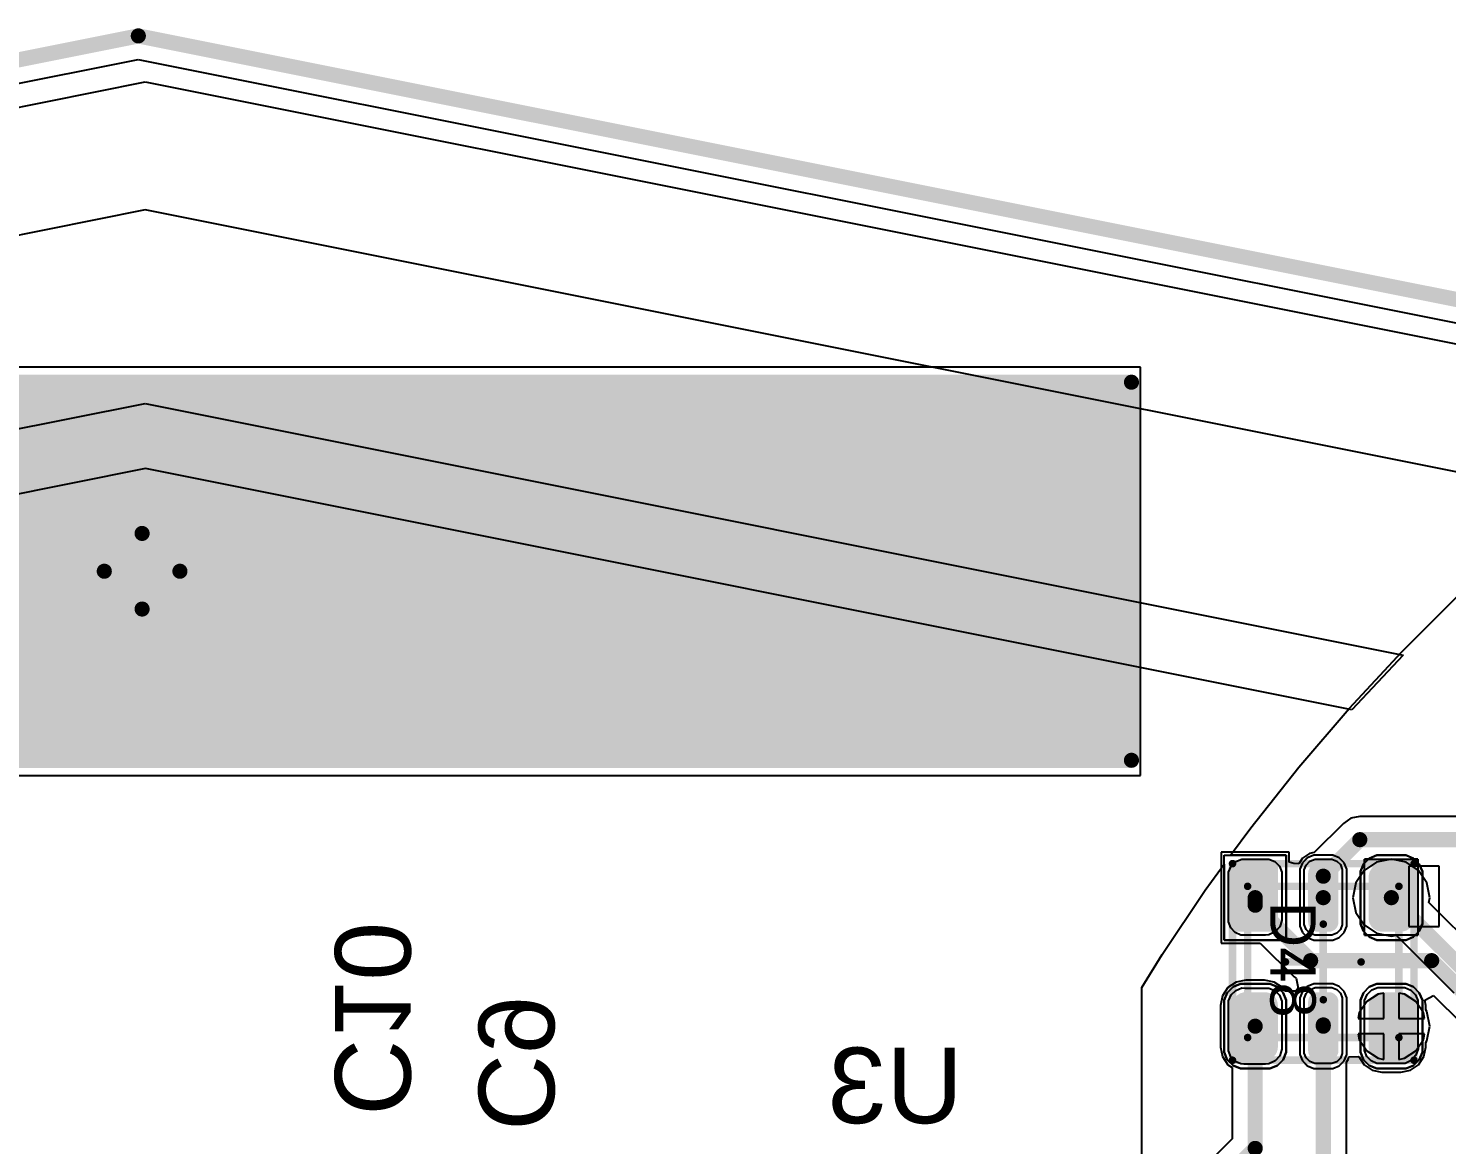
# Model space of a CAD drawing. Header units: inches. Extents: x -27 to 142, y -1 to 42.
# Drawn here: x 56.35 to 75.1, y 27.42 to 42.18 of the extents above; entities that cross this region are included whole.
import ezdxf

# ---------------------------------------------------------------- set-up
doc = ezdxf.new("R2010")
doc.units = ezdxf.units.IN
for name, color, linetype in [('Bottom Layer', 5, 'Continuous'), ('Bottom Overlay', 54, 'Continuous'), ('Bottom Solder', 6, 'Continuous'), ('Keep-Out Layer', 6, 'Continuous'), ('Mechanical 1', 6, 'Continuous'), ('Mechanical 13', 56, 'Continuous'), ('Mechanical 15', 56, 'Continuous'), ('Top Layer', 1, 'Continuous'), ('Top Overlay', 2, 'Continuous'), ('Top Paste', 8, 'Continuous'), ('Top Solder', 216, 'Continuous'), ('Via Holes', 16, 'Continuous')]:
    doc.layers.add(name, color=color, linetype=linetype)
doc.styles.add('Arial', font='', dxfattribs={"height": 0.2})
doc.styles.get('Arial').set_extended_font_data('Arial')

# ---------------------------------------------------------------- blocks, each defined once
blk = doc.blocks.new('I___________________756')
at = {"layer": 'Bottom Layer'}
blk.add_hatch(color=5, dxfattribs=at).paths.add_polyline_path([(-13, 2.5), (13, 2.5), (13, -2.5), (-13, -2.5)])
at = {"layer": 'Bottom Solder'}
blk.add_hatch(color=6, dxfattribs=at).paths.add_polyline_path([(-13.05, 2.55), (13.05, 2.55), (13.05, -2.55), (-13.05, -2.55)])
at = {"layer": 'Mechanical 13'}
for points in [[(-13.081, 2.5, 0.2, 0.2, 0), (-13.081, -2.5, 0.2, 0.2, 0)], [(13.081, 2.5, 0.2, 0.2, 0), (-13.081, 2.5, 0.2, 0.2, 0)], [(13.081, 2.5, 0.2, 0.2, 0), (13.081, -2.5, 0.2, 0.2, 0)], [(13.081, -2.5, 0.2, 0.2, 0), (-13.081, -2.5, 0.2, 0.2, 0)]]:
    blk.add_lwpolyline(points, format="xyseb", dxfattribs=at)
for points in [[(-13.131, 2.5, 0.1, 0.1, 1), (-13.031, 2.5, 0.1, 0.1, 1)], [(-13.131, 2.5, 0.1, 0.1, 1), (-13.031, 2.5, 0.1, 0.1, 1)], [(13.031, 2.5, 0.1, 0.1, 1), (13.131, 2.5, 0.1, 0.1, 1)], [(13.031, 2.5, 0.1, 0.1, 1), (13.131, 2.5, 0.1, 0.1, 1)], [(-13.131, -2.5, 0.1, 0.1, 1), (-13.031, -2.5, 0.1, 0.1, 1)], [(-13.131, -2.5, 0.1, 0.1, 1), (-13.031, -2.5, 0.1, 0.1, 1)], [(13.031, -2.5, 0.1, 0.1, 1), (13.131, -2.5, 0.1, 0.1, 1)], [(13.031, -2.5, 0.1, 0.1, 1), (13.131, -2.5, 0.1, 0.1, 1)]]:
    blk.add_lwpolyline(points, format="xyseb", close=True, dxfattribs=at)
at = {"layer": 'Mechanical 15'}
for points in [[(13.081, 2.5, 0.2, 0.2, 0), (-13.081, 2.5, 0.2, 0.2, 0)], [(-13.081, 2.5, 0.2, 0.2, 0), (-13.081, -2.5, 0.2, 0.2, 0)], [(13.081, 2.5, 0.2, 0.2, 0), (13.081, -2.5, 0.2, 0.2, 0)], [(0, 0.5, 0.2, 0.2, 0), (0, -0.5, 0.2, 0.2, 0)], [(0.5, 0, 0.2, 0.2, 0), (-0.5, 0, 0.2, 0.2, 0)], [(13.081, -2.5, 0.2, 0.2, 0), (-13.081, -2.5, 0.2, 0.2, 0)]]:
    blk.add_lwpolyline(points, format="xyseb", dxfattribs=at)
for points in [[(-13.131, 2.5, 0.1, 0.1, 1), (-13.031, 2.5, 0.1, 0.1, 1)], [(-13.131, 2.5, 0.1, 0.1, 1), (-13.031, 2.5, 0.1, 0.1, 1)], [(13.031, 2.5, 0.1, 0.1, 1), (13.131, 2.5, 0.1, 0.1, 1)], [(13.031, 2.5, 0.1, 0.1, 1), (13.131, 2.5, 0.1, 0.1, 1)], [(-0.05, 0.5, 0.1, 0.1, 1), (0.05, 0.5, 0.1, 0.1, 1)], [(-0.55, 0, 0.1, 0.1, 1), (-0.45, 0, 0.1, 0.1, 1)], [(0.45, 0, 0.1, 0.1, 1), (0.55, 0, 0.1, 0.1, 1)], [(-0.05, -0.5, 0.1, 0.1, 1), (0.05, -0.5, 0.1, 0.1, 1)], [(-13.131, -2.5, 0.1, 0.1, 1), (-13.031, -2.5, 0.1, 0.1, 1)], [(-13.131, -2.5, 0.1, 0.1, 1), (-13.031, -2.5, 0.1, 0.1, 1)], [(13.031, -2.5, 0.1, 0.1, 1), (13.131, -2.5, 0.1, 0.1, 1)], [(13.031, -2.5, 0.1, 0.1, 1), (13.131, -2.5, 0.1, 0.1, 1)]]:
    blk.add_lwpolyline(points, format="xyseb", close=True, dxfattribs=at)
blk = doc.blocks.new('APA_RGB_LED_2020_820')
at = {"layer": 'Top Layer'}
h = blk.add_hatch(color=1, dxfattribs=at)
edge = h.paths.add_edge_path()
edge.add_arc((-1.125, 1.025), 0.125, 90, 180)
edge.add_line((-1.25, 1.025), (-1.25, 0.775))
edge.add_arc((-1.125, 0.775), 0.125, 180, 270)
edge.add_line((-1.125, 0.65), (-0.575, 0.65))
edge.add_arc((-0.575, 0.775), 0.125, 270, 360)
edge.add_line((-0.45, 0.775), (-0.45, 1.025))
edge.add_arc((-0.575, 1.025), 0.125, 0, 90)
edge.add_line((-0.575, 1.15), (-1.125, 1.15))
h = blk.add_hatch(color=1, dxfattribs=at)
edge = h.paths.add_edge_path()
edge.add_arc((0.575, 1.025), 0.125, 90, 180)
edge.add_line((0.45, 1.025), (0.45, 0.775))
edge.add_arc((0.575, 0.775), 0.125, 180, 270)
edge.add_line((0.575, 0.65), (1.125, 0.65))
edge.add_arc((1.125, 0.775), 0.125, 270, 360)
edge.add_line((1.25, 0.775), (1.25, 1.025))
edge.add_arc((1.125, 1.025), 0.125, 0, 90)
edge.add_line((1.125, 1.15), (0.575, 1.15))
h = blk.add_hatch(color=1, dxfattribs=at)
edge = h.paths.add_edge_path()
edge.add_arc((-1.175, 0.075), 0.075, 90, 180)
edge.add_line((-1.25, 0.075), (-1.25, -0.075))
edge.add_arc((-1.175, -0.075), 0.075, 180, 270)
edge.add_line((-1.175, -0.15), (-0.525, -0.15))
edge.add_arc((-0.525, -0.075), 0.075, 270, 360)
edge.add_line((-0.45, -0.075), (-0.45, 0.075))
edge.add_arc((-0.525, 0.075), 0.075, 0, 90)
edge.add_line((-0.525, 0.15), (-1.175, 0.15))
h = blk.add_hatch(color=1, dxfattribs=at)
edge = h.paths.add_edge_path()
edge.add_arc((0.525, 0.075), 0.075, 90, 180)
edge.add_line((0.45, 0.075), (0.45, -0.075))
edge.add_arc((0.525, -0.075), 0.075, 180, 270)
edge.add_line((0.525, -0.15), (1.175, -0.15))
edge.add_arc((1.175, -0.075), 0.075, 270, 360)
edge.add_line((1.25, -0.075), (1.25, 0.075))
edge.add_arc((1.175, 0.075), 0.075, 0, 90)
edge.add_line((1.175, 0.15), (0.525, 0.15))
blk.add_hatch(color=1, dxfattribs=at).paths.add_polyline_path([(-1.25, -0.65), (-0.45, -0.65), (-0.45, -1.15), (-1.25, -1.15)])
h = blk.add_hatch(color=1, dxfattribs=at)
edge = h.paths.add_edge_path()
edge.add_arc((0.575, -0.775), 0.125, 90, 180)
edge.add_line((0.45, -0.775), (0.45, -1.025))
edge.add_arc((0.575, -1.025), 0.125, 180, 270)
edge.add_line((0.575, -1.15), (1.125, -1.15))
edge.add_arc((1.125, -1.025), 0.125, 270, 360)
edge.add_line((1.25, -1.025), (1.25, -0.775))
edge.add_arc((1.125, -0.775), 0.125, 0, 90)
edge.add_line((1.125, -0.65), (0.575, -0.65))
at = {"layer": 'Top Paste'}
h = blk.add_hatch(color=8, dxfattribs=at)
edge = h.paths.add_edge_path()
edge.add_arc((-1.125, 1.025), 0.125, 90, 180)
edge.add_line((-1.25, 1.025), (-1.25, 0.775))
edge.add_arc((-1.125, 0.775), 0.125, 180, 270)
edge.add_line((-1.125, 0.65), (-0.575, 0.65))
edge.add_arc((-0.575, 0.775), 0.125, 270, 360)
edge.add_line((-0.45, 0.775), (-0.45, 1.025))
edge.add_arc((-0.575, 1.025), 0.125, 0, 90)
edge.add_line((-0.575, 1.15), (-1.125, 1.15))
h = blk.add_hatch(color=8, dxfattribs=at)
edge = h.paths.add_edge_path()
edge.add_arc((0.575, 1.025), 0.125, 90, 180)
edge.add_line((0.45, 1.025), (0.45, 0.775))
edge.add_arc((0.575, 0.775), 0.125, 180, 270)
edge.add_line((0.575, 0.65), (1.125, 0.65))
edge.add_arc((1.125, 0.775), 0.125, 270, 360)
edge.add_line((1.25, 0.775), (1.25, 1.025))
edge.add_arc((1.125, 1.025), 0.125, 0, 90)
edge.add_line((1.125, 1.15), (0.575, 1.15))
h = blk.add_hatch(color=8, dxfattribs=at)
edge = h.paths.add_edge_path()
edge.add_arc((-1.175, 0.075), 0.075, 90, 180)
edge.add_line((-1.25, 0.075), (-1.25, -0.075))
edge.add_arc((-1.175, -0.075), 0.075, 180, 270)
edge.add_line((-1.175, -0.15), (-0.525, -0.15))
edge.add_arc((-0.525, -0.075), 0.075, 270, 360)
edge.add_line((-0.45, -0.075), (-0.45, 0.075))
edge.add_arc((-0.525, 0.075), 0.075, 0, 90)
edge.add_line((-0.525, 0.15), (-1.175, 0.15))
h = blk.add_hatch(color=8, dxfattribs=at)
edge = h.paths.add_edge_path()
edge.add_arc((0.525, 0.075), 0.075, 90, 180)
edge.add_line((0.45, 0.075), (0.45, -0.075))
edge.add_arc((0.525, -0.075), 0.075, 180, 270)
edge.add_line((0.525, -0.15), (1.175, -0.15))
edge.add_arc((1.175, -0.075), 0.075, 270, 360)
edge.add_line((1.25, -0.075), (1.25, 0.075))
edge.add_arc((1.175, 0.075), 0.075, 0, 90)
edge.add_line((1.175, 0.15), (0.525, 0.15))
blk.add_hatch(color=8, dxfattribs=at).paths.add_polyline_path([(-1.25, -0.65), (-0.45, -0.65), (-0.45, -1.15), (-1.25, -1.15)])
h = blk.add_hatch(color=8, dxfattribs=at)
edge = h.paths.add_edge_path()
edge.add_arc((0.575, -0.775), 0.125, 90, 180)
edge.add_line((0.45, -0.775), (0.45, -1.025))
edge.add_arc((0.575, -1.025), 0.125, 180, 270)
edge.add_line((0.575, -1.15), (1.125, -1.15))
edge.add_arc((1.125, -1.025), 0.125, 270, 360)
edge.add_line((1.25, -1.025), (1.25, -0.775))
edge.add_arc((1.125, -0.775), 0.125, 0, 90)
edge.add_line((1.125, -0.65), (0.575, -0.65))
at = {"layer": 'Top Solder'}
h = blk.add_hatch(color=216, dxfattribs=at)
edge = h.paths.add_edge_path()
edge.add_arc((-1.125, 1.025), 0.175, 90, 180)
edge.add_line((-1.3, 1.025), (-1.3, 0.775))
edge.add_arc((-1.125, 0.775), 0.175, 180, 270)
edge.add_line((-1.125, 0.6), (-0.575, 0.6))
edge.add_arc((-0.575, 0.775), 0.175, 270, 360)
edge.add_line((-0.4, 0.775), (-0.4, 1.025))
edge.add_arc((-0.575, 1.025), 0.175, 0, 90)
edge.add_line((-0.575, 1.2), (-1.125, 1.2))
h = blk.add_hatch(color=216, dxfattribs=at)
edge = h.paths.add_edge_path()
edge.add_arc((0.575, 1.025), 0.175, 90, 180)
edge.add_line((0.4, 1.025), (0.4, 0.775))
edge.add_arc((0.575, 0.775), 0.175, 180, 270)
edge.add_line((0.575, 0.6), (1.125, 0.6))
edge.add_arc((1.125, 0.775), 0.175, 270, 360)
edge.add_line((1.3, 0.775), (1.3, 1.025))
edge.add_arc((1.125, 1.025), 0.175, 0, 90)
edge.add_line((1.125, 1.2), (0.575, 1.2))
h = blk.add_hatch(color=216, dxfattribs=at)
edge = h.paths.add_edge_path()
edge.add_arc((-1.175, 0.075), 0.125, 90, 180)
edge.add_line((-1.3, 0.075), (-1.3, -0.075))
edge.add_arc((-1.175, -0.075), 0.125, 180, 270)
edge.add_line((-1.175, -0.2), (-0.525, -0.2))
edge.add_arc((-0.525, -0.075), 0.125, 270, 360)
edge.add_line((-0.4, -0.075), (-0.4, 0.075))
edge.add_arc((-0.525, 0.075), 0.125, 0, 90)
edge.add_line((-0.525, 0.2), (-1.175, 0.2))
h = blk.add_hatch(color=216, dxfattribs=at)
edge = h.paths.add_edge_path()
edge.add_arc((0.525, 0.075), 0.125, 90, 180)
edge.add_line((0.4, 0.075), (0.4, -0.075))
edge.add_arc((0.525, -0.075), 0.125, 180, 270)
edge.add_line((0.525, -0.2), (1.175, -0.2))
edge.add_arc((1.175, -0.075), 0.125, 270, 360)
edge.add_line((1.3, -0.075), (1.3, 0.075))
edge.add_arc((1.175, 0.075), 0.125, 0, 90)
edge.add_line((1.175, 0.2), (0.525, 0.2))
blk.add_hatch(color=216, dxfattribs=at).paths.add_polyline_path([(-1.3, -0.6), (-0.4, -0.6), (-0.4, -1.2), (-1.3, -1.2)])
h = blk.add_hatch(color=216, dxfattribs=at)
edge = h.paths.add_edge_path()
edge.add_arc((0.575, -0.775), 0.175, 90, 180)
edge.add_line((0.4, -0.775), (0.4, -1.025))
edge.add_arc((0.575, -1.025), 0.175, 180, 270)
edge.add_line((0.575, -1.2), (1.125, -1.2))
edge.add_arc((1.125, -1.025), 0.175, 270, 360)
edge.add_line((1.3, -1.025), (1.3, -0.775))
edge.add_arc((1.125, -0.775), 0.175, 0, 90)
edge.add_line((1.125, -0.6), (0.575, -0.6))
at = {"layer": 'Mechanical 13'}
for points in [[(1, 1, 0.1, 0.1, 0), (-1, 1, 0.1, 0.1, 0)], [(-1, -1, 0.1, 0.1, 0), (-1, 1, 0.1, 0.1, 0)], [(1, -1, 0.1, 0.1, 0), (1, 1, 0.1, 0.1, 0)], [(1, -1, 0.1, 0.1, 0), (-1, -1, 0.1, 0.1, 0)]]:
    blk.add_lwpolyline(points, format="xyseb", dxfattribs=at)
for points in [[(-1.025, 1, 0.05, 0.05, 1), (-0.975, 1, 0.05, 0.05, 1)], [(-1.025, 1, 0.05, 0.05, 1), (-0.975, 1, 0.05, 0.05, 1)], [(0.975, 1, 0.05, 0.05, 1), (1.025, 1, 0.05, 0.05, 1)], [(0.975, 1, 0.05, 0.05, 1), (1.025, 1, 0.05, 0.05, 1)], [(-1.025, -1, 0.05, 0.05, 1), (-0.975, -1, 0.05, 0.05, 1)], [(-1.025, -1, 0.05, 0.05, 1), (-0.975, -1, 0.05, 0.05, 1)], [(0.975, -1, 0.05, 0.05, 1), (1.025, -1, 0.05, 0.05, 1)], [(0.975, -1, 0.05, 0.05, 1), (1.025, -1, 0.05, 0.05, 1)]]:
    blk.add_lwpolyline(points, format="xyseb", close=True, dxfattribs=at)
at = {"layer": 'Mechanical 15'}
for points in [[(-1.3, -1.2, 0.1, 0.1, 0), (-1.3, 1.2, 0.1, 0.1, 0)], [(1.3, 1.2, 0.1, 0.1, 0), (-1.3, 1.2, 0.1, 0.1, 0)], [(1.3, -1.2, 0.1, 0.1, 0), (1.3, 1.2, 0.1, 0.1, 0)], [(0, -0.5, 0.1, 0.1, 0), (0, 0.5, 0.1, 0.1, 0)], [(0.5, 0, 0.1, 0.1, 0), (-0.5, 0, 0.1, 0.1, 0)], [(1.3, -1.2, 0.1, 0.1, 0), (-1.3, -1.2, 0.1, 0.1, 0)]]:
    blk.add_lwpolyline(points, format="xyseb", dxfattribs=at)
for points in [[(-1.325, 1.2, 0.05, 0.05, 1), (-1.275, 1.2, 0.05, 0.05, 1)], [(-1.325, 1.2, 0.05, 0.05, 1), (-1.275, 1.2, 0.05, 0.05, 1)], [(1.275, 1.2, 0.05, 0.05, 1), (1.325, 1.2, 0.05, 0.05, 1)], [(1.275, 1.2, 0.05, 0.05, 1), (1.325, 1.2, 0.05, 0.05, 1)], [(-0.025, 0.5, 0.05, 0.05, 1), (0.025, 0.5, 0.05, 0.05, 1)], [(-0.525, 0, 0.05, 0.05, 1), (-0.475, 0, 0.05, 0.05, 1)], [(0.475, 0, 0.05, 0.05, 1), (0.525, 0, 0.05, 0.05, 1)], [(-0.025, -0.5, 0.05, 0.05, 1), (0.025, -0.5, 0.05, 0.05, 1)], [(-1.325, -1.2, 0.05, 0.05, 1), (-1.275, -1.2, 0.05, 0.05, 1)], [(-1.325, -1.2, 0.05, 0.05, 1), (-1.275, -1.2, 0.05, 0.05, 1)], [(1.275, -1.2, 0.05, 0.05, 1), (1.325, -1.2, 0.05, 0.05, 1)], [(1.275, -1.2, 0.05, 0.05, 1), (1.325, -1.2, 0.05, 0.05, 1)]]:
    blk.add_lwpolyline(points, format="xyseb", close=True, dxfattribs=at)
at = {"layer": 'Top Overlay'}
for p, q in [((-1.41, 1.094), (-1.369, 1.193)), ((-1.369, 1.193), (-1.293, 1.269)), ((-1.293, 1.269), (-1.194, 1.31)), ((-1.194, 1.31), (-1.14, 1.31)), ((-1.14, 1.31), (-1.14, 1.31)), ((-1.14, 1.31), (-0.56, 1.31)), ((-0.56, 1.31), (-0.506, 1.31)), ((-0.506, 1.31), (-0.407, 1.269)), ((-0.407, 1.269), (-0.331, 1.193)), ((-0.331, 1.193), (-0.29, 1.094)), ((0.29, 1.094), (0.331, 1.193)), ((0.331, 1.193), (0.407, 1.269)), ((0.407, 1.269), (0.506, 1.31)), ((0.506, 1.31), (0.56, 1.31)), ((0.56, 1.31), (0.56, 1.31)), ((0.56, 1.31), (1.14, 1.31)), ((1.14, 1.31), (1.194, 1.31)), ((1.194, 1.31), (1.293, 1.269)), ((1.293, 1.269), (1.369, 1.193)), ((1.369, 1.193), (1.41, 1.094)), ((-1.41, 1.04), (-1.41, 1.094)), ((-1.41, 0.76), (-1.41, 1.04)), ((-0.29, 1.094), (-0.29, 1.04)), ((-0.29, 1.04), (-0.29, 1.04)), ((-0.29, 1.04), (-0.29, 0.76)), ((0.29, 1.04), (0.29, 1.094)), ((0.29, 0.76), (0.29, 1.04)), ((1.41, 1.094), (1.41, 1.04)), ((1.41, 1.04), (1.41, 1.04)), ((1.41, 1.04), (1.41, 0.76)), ((-1.41, 0.76), (-1.41, 0.76)), ((-1.41, 0.706), (-1.41, 0.76)), ((-0.29, 0.76), (-0.29, 0.706)), ((0.29, 0.76), (0.29, 0.76)), ((0.29, 0.706), (0.29, 0.76)), ((1.41, 0.76), (1.41, 0.706)), ((-1.369, 0.607), (-1.41, 0.706)), ((-1.293, 0.531), (-1.369, 0.607)), ((-0.331, 0.607), (-0.407, 0.531)), ((-0.29, 0.706), (-0.331, 0.607)), ((0.331, 0.607), (0.29, 0.706)), ((0.407, 0.531), (0.331, 0.607)), ((1.369, 0.607), (1.293, 0.531)), ((1.41, 0.706), (1.369, 0.607)), ((-1.194, 0.49), (-1.293, 0.531)), ((-1.14, 0.49), (-1.194, 0.49)), ((-0.56, 0.49), (-1.14, 0.49)), ((-0.506, 0.49), (-0.56, 0.49)), ((-0.56, 0.49), (-0.56, 0.49)), ((-0.407, 0.531), (-0.506, 0.49)), ((0.506, 0.49), (0.407, 0.531)), ((0.56, 0.49), (0.506, 0.49)), ((1.14, 0.49), (0.56, 0.49)), ((1.194, 0.49), (1.14, 0.49)), ((1.14, 0.49), (1.14, 0.49)), ((1.293, 0.531), (1.194, 0.49)), ((-1.375, 0.21), (-1.41, 0.126)), ((-1.31, 0.275), (-1.375, 0.21)), ((-1.226, 0.31), (-1.31, 0.275)), ((-1.18, 0.31), (-1.226, 0.31)), ((-0.52, 0.31), (-1.18, 0.31)), ((-0.474, 0.31), (-0.52, 0.31)), ((-0.52, 0.31), (-0.52, 0.31)), ((-0.39, 0.275), (-0.474, 0.31)), ((-0.325, 0.21), (-0.39, 0.275)), ((-0.29, 0.126), (-0.325, 0.21)), ((0.325, 0.21), (0.29, 0.126)), ((0.39, 0.275), (0.325, 0.21)), ((0.474, 0.31), (0.39, 0.275)), ((0.52, 0.31), (0.474, 0.31)), ((1.18, 0.31), (0.52, 0.31)), ((1.226, 0.31), (1.18, 0.31)), ((1.18, 0.31), (1.18, 0.31)), ((1.31, 0.275), (1.226, 0.31)), ((1.375, 0.21), (1.31, 0.275)), ((1.41, 0.126), (1.375, 0.21)), ((-1.41, 0.126), (-1.41, 0.08)), ((-1.41, 0.08), (-1.41, -0.08)), ((-1.41, 0.08), (-1.41, 0.08)), ((-0.29, 0.08), (-0.29, 0.126)), ((-0.29, -0.08), (-0.29, 0.08)), ((0.29, 0.126), (0.29, 0.08)), ((0.29, 0.08), (0.29, -0.08)), ((0.29, 0.08), (0.29, 0.08)), ((1.41, 0.08), (1.41, 0.126)), ((1.41, -0.08), (1.41, 0.08)), ((-1.41, -0.08), (-1.41, -0.126)), ((-1.41, -0.126), (-1.375, -0.21)), ((-0.325, -0.21), (-0.29, -0.126)), ((-0.29, -0.126), (-0.29, -0.08)), ((-0.29, -0.08), (-0.29, -0.08)), ((0.29, -0.08), (0.29, -0.126)), ((0.29, -0.126), (0.325, -0.21)), ((1.375, -0.21), (1.41, -0.126)), ((1.41, -0.126), (1.41, -0.08)), ((1.41, -0.08), (1.41, -0.08)), ((-1.375, -0.21), (-1.31, -0.275)), ((-1.31, -0.275), (-1.226, -0.31)), ((-1.226, -0.31), (-1.18, -0.31)), ((-1.18, -0.31), (-1.18, -0.31)), ((-1.18, -0.31), (-0.52, -0.31)), ((-0.52, -0.31), (-0.474, -0.31)), ((-0.474, -0.31), (-0.39, -0.275)), ((-0.39, -0.275), (-0.325, -0.21)), ((0.325, -0.21), (0.39, -0.275)), ((0.39, -0.275), (0.474, -0.31)), ((0.474, -0.31), (0.52, -0.31)), ((0.52, -0.31), (0.52, -0.31)), ((0.52, -0.31), (1.18, -0.31)), ((1.18, -0.31), (1.226, -0.31)), ((1.226, -0.31), (1.31, -0.275)), ((1.31, -0.275), (1.375, -0.21)), ((-1.41, -1.31), (-1.41, -0.49)), ((-1.41, -0.49), (-0.29, -0.49)), ((-0.29, -0.49), (-0.29, -1.31)), ((0.331, -0.607), (0.407, -0.531)), ((0.407, -0.531), (0.506, -0.49)), ((0.506, -0.49), (0.56, -0.49)), ((0.56, -0.49), (0.56, -0.49)), ((0.56, -0.49), (1.14, -0.49)), ((1.14, -0.49), (1.194, -0.49)), ((1.194, -0.49), (1.293, -0.531)), ((1.293, -0.531), (1.369, -0.607)), ((0.29, -0.706), (0.331, -0.607)), ((0.29, -0.76), (0.29, -0.706)), ((1.369, -0.607), (1.41, -0.706)), ((1.41, -0.706), (1.41, -0.76)), ((0.29, -1.04), (0.29, -0.76)), ((1.41, -0.76), (1.41, -0.76)), ((1.41, -0.76), (1.41, -1.04)), ((0.29, -1.04), (0.29, -1.04)), ((0.29, -1.094), (0.29, -1.04)), ((0.331, -1.193), (0.29, -1.094)), ((1.41, -1.094), (1.369, -1.193)), ((1.41, -1.04), (1.41, -1.094)), ((-0.29, -1.31), (-1.41, -1.31)), ((0.407, -1.269), (0.331, -1.193)), ((0.506, -1.31), (0.407, -1.269)), ((0.56, -1.31), (0.506, -1.31)), ((1.14, -1.31), (0.56, -1.31)), ((1.194, -1.31), (1.14, -1.31)), ((1.14, -1.31), (1.14, -1.31)), ((1.293, -1.269), (1.194, -1.31)), ((1.369, -1.193), (1.293, -1.269))]:
    blk.add_line(p, q, dxfattribs=at)
at = {"layer": 'Mechanical 15', "style": 'Arial'}
blk.add_text('D48', height=0.6, dxfattribs=at).set_placement((-0.8, -0.7))

msp = doc.modelspace()

# ---------------------------------------------------------------- hatches: boundary and pattern name
at = {"layer": 'Bottom Layer'}
h = msp.add_hatch(color=5, dxfattribs=at)
edge = h.paths.add_edge_path()
edge.add_arc((74.367, 30.683), 0.3, 0, 360)
h = msp.add_hatch(color=5, dxfattribs=at)
edge = h.paths.add_edge_path()
edge.add_arc((74.367, 28.983), 0.3, 0, 360)
at = {"layer": 'Top Layer'}
h = msp.add_hatch(color=1, dxfattribs=at)
edge = h.paths.add_edge_path()
edge.add_arc((74.367, 30.683), 0.3, 0, 360)
h = msp.add_hatch(color=1, dxfattribs=at)
edge = h.paths.add_edge_path()
edge.add_arc((74.367, 28.983), 0.3, 0, 360)
at = {"layer": 'Via Holes'}
h = msp.add_hatch(color=7, dxfattribs=at)
edge = h.paths.add_edge_path()
edge.add_arc((74.367, 30.683), 0.15, 0, 360)
h = msp.add_hatch(color=7, dxfattribs=at)
edge = h.paths.add_edge_path()
edge.add_arc((74.367, 28.983), 0.15, 0, 360)

# ---------------------------------------------------------------- linework, layer by layer
at = {"layer": 'Bottom Layer'}
for p, q in [((23.807, 34.969), (57.8, 41.768)), ((57.8, 41.768), (91.977, 34.933)), ((71.05, 37.7), (44.65, 37.7)), ((71.05, 32.3), (71.05, 37.7)), ((44.65, 32.3), (71.05, 32.3)), ((74.172, 31.154), (74.006, 31.044)), ((74.367, 31.193), (74.172, 31.154)), ((74.562, 31.154), (74.367, 31.193)), ((74.727, 31.044), (74.562, 31.154)), ((74.006, 31.044), (73.896, 30.878)), ((74.838, 30.878), (74.727, 31.044)), ((73.896, 30.878), (73.857, 30.683)), ((74.876, 30.683), (74.838, 30.878)), ((73.857, 30.683), (73.896, 30.488)), ((74.864, 30.619), (74.876, 30.683)), ((75.716, 29.766), (74.864, 30.619)), ((73.896, 30.488), (74.006, 30.323)), ((74.006, 30.323), (74.172, 30.212)), ((74.172, 30.212), (74.367, 30.174)), ((74.367, 30.174), (74.431, 30.186)), ((74.431, 30.186), (75.194, 29.423)), ((74.042, 29.308), (73.943, 29.159)), ((74.191, 29.407), (74.042, 29.308)), ((74.267, 29.422), (74.191, 29.407)), ((74.267, 29.083), (74.267, 29.422)), ((74.542, 29.407), (74.467, 29.422)), ((74.467, 29.422), (74.467, 29.083)), ((74.691, 29.308), (74.542, 29.407)), ((74.791, 29.159), (74.691, 29.308)), ((73.943, 29.159), (73.928, 29.083)), ((73.928, 29.083), (74.267, 29.083)), ((74.467, 29.083), (74.806, 29.083)), ((74.806, 29.083), (74.791, 29.159)), ((74.267, 28.883), (73.928, 28.883)), ((73.928, 28.883), (73.943, 28.808)), ((74.267, 28.544), (74.267, 28.883)), ((74.806, 28.883), (74.467, 28.883)), ((74.467, 28.883), (74.467, 28.544)), ((74.791, 28.808), (74.806, 28.883)), ((73.943, 28.808), (74.042, 28.659)), ((74.691, 28.659), (74.791, 28.808)), ((74.042, 28.659), (74.191, 28.559)), ((74.191, 28.559), (74.267, 28.544)), ((74.467, 28.544), (74.542, 28.559)), ((74.542, 28.559), (74.691, 28.659))]:
    msp.add_line(p, q, dxfattribs=at)
msp.add_lwpolyline([(74.367, 30.683, 0.2, 0.2, 0), (75.5, 29.55, 0.2, 0.2, 0)], format="xyseb", dxfattribs=at)
msp.add_lwpolyline([(74.317, 30.683, 0.1, 0.1, 1), (74.417, 30.683, 0.1, 0.1, 1)], format="xyseb", close=True, dxfattribs=at)
at = {"layer": 'Keep-Out Layer'}
for points in [[(23.335, 35.187, 0.2, 0.2, 0), (57.8, 42.08, 0.2, 0.2, 0)], [(57.8, 42.08, 0.2, 0.2, 0), (92.449, 35.15, 0.2, 0.2, 0)]]:
    msp.add_lwpolyline(points, format="xyseb", dxfattribs=at)
msp.add_lwpolyline([(57.75, 42.08, 0.1, 0.1, 1), (57.85, 42.08, 0.1, 0.1, 1)], format="xyseb", close=True, dxfattribs=at)
msp.add_lwpolyline([(57.75, 42.08, 0.1, 0.1, 1), (57.85, 42.08, 0.1, 0.1, 1)], format="xyseb", close=True, dxfattribs=at)
at = {"layer": 'Mechanical 1'}
for points in [[(23.335, 35.187, 0.2, 0.2, 0), (57.8, 42.08, 0.2, 0.2, 0)], [(57.8, 42.08, 0.2, 0.2, 0), (92.449, 35.15, 0.2, 0.2, 0)]]:
    msp.add_lwpolyline(points, format="xyseb", dxfattribs=at)
msp.add_lwpolyline([(57.75, 42.08, 0.1, 0.1, 1), (57.85, 42.08, 0.1, 0.1, 1)], format="xyseb", close=True, dxfattribs=at)
msp.add_lwpolyline([(57.75, 42.08, 0.1, 0.1, 1), (57.85, 42.08, 0.1, 0.1, 1)], format="xyseb", close=True, dxfattribs=at)
at = {"layer": 'Top Layer'}
for p, q in [((23.807, 34.969), (57.8, 41.768)), ((57.8, 41.768), (91.977, 34.933)), ((73.833, 31.733), (73.734, 31.666)), ((73.95, 31.756), (73.833, 31.733)), ((75.35, 31.756), (73.95, 31.756)), ((73.734, 31.666), (73.347, 31.28)), ((73.734, 31.666), (73.734, 31.666)), ((73.017, 31.283), (72.117, 31.283)), ((72.117, 31.283), (72.117, 30.083)), ((73.017, 31.153), (73.017, 31.283)), ((73.079, 31.133), (73.017, 31.153)), ((73.144, 31.132), (73.079, 31.133)), ((73.193, 31.207), (73.144, 31.132)), ((73.284, 31.267), (73.193, 31.207)), ((73.347, 31.28), (73.284, 31.267)), ((75, 31.1), (74.6, 31.1)), ((74.6, 31.1), (74.6, 30.3)), ((75, 30.3), (75, 31.1)), ((74.6, 30.3), (75, 30.3)), ((72.117, 30.083), (72.634, 30.083)), ((72.634, 30.083), (73.084, 29.634)), ((73.084, 29.634), (73.107, 29.618)), ((72.207, 29.493), (72.136, 29.385)), ((72.315, 29.564), (72.207, 29.493)), ((72.442, 29.59), (72.315, 29.564)), ((72.692, 29.59), (72.442, 29.59)), ((72.819, 29.564), (72.692, 29.59)), ((72.926, 29.493), (72.819, 29.564)), ((72.957, 29.446), (72.926, 29.493)), ((73.105, 29.445), (72.957, 29.446)), ((73.134, 29.487), (73.105, 29.445)), ((73.107, 29.618), (73.134, 29.487)), ((72.136, 29.385), (72.11, 29.258)), ((72.11, 29.258), (72.11, 28.708)), ((74.809, 29.329), (74.926, 29.391)), ((74.823, 29.258), (74.809, 29.329)), ((74.823, 29.2), (74.823, 29.258)), ((74.926, 29.391), (75.294, 29.023)), ((74.838, 29.178), (74.823, 29.2)), ((74.876, 28.983), (74.838, 29.178)), ((74.838, 28.788), (74.876, 28.983)), ((72.11, 28.708), (72.136, 28.581)), ((74.798, 28.581), (74.823, 28.708)), ((74.823, 28.766), (74.838, 28.788)), ((74.823, 28.708), (74.823, 28.766)), ((72.136, 28.581), (72.207, 28.474)), ((73.773, 28.509), (73.801, 28.551)), ((73.773, 26.867), (73.773, 28.509)), ((73.801, 28.551), (73.806, 28.58)), ((73.806, 28.58), (73.932, 28.581)), ((73.932, 28.581), (73.936, 28.581)), ((73.936, 28.581), (74.007, 28.474)), ((74.726, 28.474), (74.798, 28.581)), ((72.207, 28.474), (72.261, 28.438)), ((72.261, 28.438), (72.261, 27.493)), ((74.007, 28.474), (74.115, 28.402)), ((74.115, 28.402), (74.242, 28.377)), ((74.242, 28.377), (74.492, 28.377)), ((74.492, 28.377), (74.619, 28.402)), ((74.619, 28.402), (74.726, 28.474)), ((72.261, 27.493), (71.684, 26.916))]:
    msp.add_line(p, q, dxfattribs=at)
for points in [[(73.467, 30.967, 0.2, 0.2, 0), (73.95, 31.45, 0.2, 0.2, 0)], [(73.95, 31.45, 0.2, 0.2, 0), (75.35, 31.45, 0.2, 0.2, 0)], [(73.467, 30.683, 0.2, 0.2, 0), (73.467, 30.967, 0.2, 0.2, 0)], [(72.567, 30.583, 0.2, 0.2, 0), (72.567, 30.683, 0.2, 0.2, 0)], [(72.567, 30.583, 0.2, 0.2, 0), (73.3, 29.85, 0.2, 0.2, 0)], [(73.3, 29.85, 0.2, 0.2, 0), (74.9, 29.85, 0.2, 0.2, 0)], [(74.9, 29.85, 0.2, 0.2, 0), (75.6, 29.15, 0.2, 0.2, 0)], [(72.567, 27.367, 0.2, 0.2, 0), (72.567, 28.983, 0.2, 0.2, 0)], [(73.467, 28.983, 0.2, 0.2, 0), (73.467, 29, 0.2, 0.2, 0)], [(73.467, 26.867, 0.2, 0.2, 0), (73.467, 28.983, 0.2, 0.2, 0)], [(71.9, 26.7, 0.2, 0.2, 0), (72.567, 27.367, 0.2, 0.2, 0)]]:
    msp.add_lwpolyline(points, format="xyseb", dxfattribs=at)
for points in [[(73.9, 31.45, 0.1, 0.1, 1), (74, 31.45, 0.1, 0.1, 1)], [(73.9, 31.45, 0.1, 0.1, 1), (74, 31.45, 0.1, 0.1, 1)], [(73.417, 30.967, 0.1, 0.1, 1), (73.517, 30.967, 0.1, 0.1, 1)], [(73.417, 30.967, 0.1, 0.1, 1), (73.517, 30.967, 0.1, 0.1, 1)], [(72.517, 30.683, 0.1, 0.1, 1), (72.617, 30.683, 0.1, 0.1, 1)], [(73.417, 30.683, 0.1, 0.1, 1), (73.517, 30.683, 0.1, 0.1, 1)], [(72.517, 30.583, 0.1, 0.1, 1), (72.617, 30.583, 0.1, 0.1, 1)], [(72.517, 30.583, 0.1, 0.1, 1), (72.617, 30.583, 0.1, 0.1, 1)], [(73.25, 29.85, 0.1, 0.1, 1), (73.35, 29.85, 0.1, 0.1, 1)], [(73.25, 29.85, 0.1, 0.1, 1), (73.35, 29.85, 0.1, 0.1, 1)], [(74.85, 29.85, 0.1, 0.1, 1), (74.95, 29.85, 0.1, 0.1, 1)], [(74.85, 29.85, 0.1, 0.1, 1), (74.95, 29.85, 0.1, 0.1, 1)], [(72.517, 28.983, 0.1, 0.1, 1), (72.617, 28.983, 0.1, 0.1, 1)], [(73.417, 29, 0.1, 0.1, 1), (73.517, 29, 0.1, 0.1, 1)], [(73.417, 28.983, 0.1, 0.1, 1), (73.517, 28.983, 0.1, 0.1, 1)], [(73.417, 28.983, 0.1, 0.1, 1), (73.517, 28.983, 0.1, 0.1, 1)], [(72.517, 27.367, 0.1, 0.1, 1), (72.617, 27.367, 0.1, 0.1, 1)], [(72.517, 27.367, 0.1, 0.1, 1), (72.617, 27.367, 0.1, 0.1, 1)]]:
    msp.add_lwpolyline(points, format="xyseb", close=True, dxfattribs=at)
at = {"layer": 'Top Overlay'}
for p, q in [((74.504, 33.935), (75.228, 34.656)), ((73.808, 33.185), (74.504, 33.935)), ((73.142, 32.409), (73.808, 33.185)), ((72.508, 31.607), (73.142, 32.409)), ((72.242, 31.243), (72.508, 31.607)), ((72.977, 31.243), (72.242, 31.243)), ((72.248, 31.101), (72.31, 31.162)), ((72.31, 31.162), (72.39, 31.194)), ((72.39, 31.194), (72.433, 31.193)), ((72.433, 31.193), (72.433, 31.193)), ((72.433, 31.193), (72.703, 31.193)), ((72.703, 31.193), (72.746, 31.193)), ((72.746, 31.193), (72.825, 31.161)), ((72.825, 31.161), (72.886, 31.1)), ((72.977, 30.123), (72.977, 31.243)), ((73.192, 31.144), (73.157, 31.059)), ((73.256, 31.208), (73.192, 31.144)), ((73.241, 31.115), (73.291, 31.166)), ((73.341, 31.243), (73.256, 31.208)), ((73.291, 31.166), (73.358, 31.193)), ((73.592, 31.243), (73.341, 31.243)), ((73.358, 31.193), (73.393, 31.193)), ((73.393, 31.193), (73.393, 31.193)), ((73.393, 31.193), (73.548, 31.193)), ((73.548, 31.193), (73.582, 31.193)), ((73.582, 31.193), (73.645, 31.167)), ((73.677, 31.208), (73.592, 31.243)), ((73.645, 31.167), (73.693, 31.12)), ((73.742, 31.144), (73.677, 31.208)), ((73.777, 31.059), (73.742, 31.144)), ((74.013, 31.142), (73.998, 31.126)), ((74.013, 30.188), (74.013, 31.193)), ((74.013, 31.193), (74.718, 31.193)), ((74.065, 31.193), (74.013, 31.193)), ((74.013, 31.193), (74.013, 31.142)), ((74.074, 31.202), (74.065, 31.193)), ((74.173, 31.243), (74.074, 31.202)), ((74.56, 31.243), (74.173, 31.243)), ((74.66, 31.202), (74.56, 31.243)), ((74.669, 31.193), (74.66, 31.202)), ((74.718, 31.193), (74.669, 31.193)), ((74.718, 31.193), (74.718, 30.188)), ((74.718, 31.143), (74.718, 31.193)), ((74.736, 31.126), (74.718, 31.143)), ((71.905, 30.781), (72.157, 31.126)), ((72.157, 31.126), (72.157, 30.123)), ((72.213, 30.978), (72.214, 31.022)), ((72.213, 30.403), (72.213, 30.978)), ((72.214, 31.022), (72.248, 31.101)), ((72.886, 31.1), (72.918, 31.021)), ((72.918, 31.021), (72.918, 30.978)), ((72.918, 30.978), (72.918, 30.978)), ((72.918, 30.978), (72.918, 30.428)), ((73.157, 31.059), (73.157, 31.013)), ((73.157, 31.013), (73.157, 30.353)), ((73.213, 31.049), (73.241, 31.115)), ((73.213, 31.013), (73.213, 31.049)), ((73.213, 30.363), (73.213, 31.013)), ((73.693, 31.12), (73.718, 31.057)), ((73.718, 31.057), (73.718, 31.023)), ((73.718, 31.023), (73.718, 31.023)), ((73.718, 31.023), (73.718, 30.358)), ((73.777, 31.013), (73.777, 31.059)), ((73.777, 30.353), (73.777, 31.013)), ((73.998, 31.126), (73.957, 31.027)), ((73.957, 31.027), (73.957, 30.973)), ((73.957, 30.973), (73.957, 30.393)), ((74.777, 31.027), (74.736, 31.126)), ((74.777, 30.973), (74.777, 31.027)), ((74.777, 30.393), (74.777, 30.973)), ((71.335, 29.932), (71.905, 30.781)), ((72.212, 30.362), (72.213, 30.403)), ((72.213, 30.403), (72.213, 30.403)), ((72.921, 30.383), (72.891, 30.298)), ((72.918, 30.428), (72.921, 30.383)), ((73.957, 30.393), (73.957, 30.34)), ((74.777, 30.34), (74.777, 30.393)), ((72.243, 30.284), (72.212, 30.362)), ((72.3, 30.223), (72.243, 30.284)), ((72.377, 30.189), (72.3, 30.223)), ((72.749, 30.191), (72.703, 30.188)), ((72.83, 30.23), (72.749, 30.191)), ((72.891, 30.298), (72.83, 30.23)), ((73.157, 30.353), (73.157, 30.308)), ((73.157, 30.308), (73.192, 30.223)), ((73.192, 30.223), (73.256, 30.158)), ((73.213, 30.328), (73.213, 30.363)), ((73.213, 30.363), (73.213, 30.363)), ((73.24, 30.264), (73.213, 30.328)), ((73.289, 30.215), (73.24, 30.264)), ((73.354, 30.188), (73.289, 30.215)), ((73.645, 30.214), (73.582, 30.188)), ((73.693, 30.262), (73.645, 30.214)), ((73.677, 30.158), (73.742, 30.223)), ((73.718, 30.324), (73.693, 30.262)), ((73.718, 30.358), (73.718, 30.324)), ((73.742, 30.223), (73.777, 30.308)), ((73.777, 30.308), (73.777, 30.353)), ((73.957, 30.34), (73.998, 30.24)), ((73.998, 30.24), (74.013, 30.225)), ((74.013, 30.225), (74.013, 30.188)), ((74.718, 30.223), (74.736, 30.24)), ((74.718, 30.188), (74.718, 30.223)), ((74.736, 30.24), (74.777, 30.34)), ((72.157, 30.123), (72.977, 30.123)), ((72.418, 30.188), (72.377, 30.189)), ((72.703, 30.188), (72.418, 30.188)), ((72.703, 30.188), (72.703, 30.188)), ((73.256, 30.158), (73.341, 30.123)), ((73.341, 30.123), (73.592, 30.123)), ((73.388, 30.188), (73.354, 30.188)), ((73.548, 30.188), (73.388, 30.188)), ((73.582, 30.188), (73.548, 30.188)), ((73.548, 30.188), (73.548, 30.188)), ((73.592, 30.123), (73.677, 30.158)), ((74.718, 30.188), (74.013, 30.188)), ((74.013, 30.188), (74.05, 30.188)), ((74.05, 30.188), (74.074, 30.164)), ((74.074, 30.164), (74.173, 30.123)), ((74.173, 30.123), (74.56, 30.123)), ((74.56, 30.123), (74.66, 30.164)), ((74.66, 30.164), (74.684, 30.188)), ((74.684, 30.188), (74.718, 30.188)), ((71.067, 29.497), (71.335, 29.932)), ((71.067, 7.896), (71.067, 29.497)), ((72.274, 29.502), (72.198, 29.426)), ((72.248, 29.396), (72.31, 29.457)), ((72.373, 29.543), (72.274, 29.502)), ((72.31, 29.457), (72.39, 29.489)), ((72.76, 29.543), (72.373, 29.543)), ((72.39, 29.489), (72.433, 29.488)), ((72.433, 29.488), (72.433, 29.488)), ((72.433, 29.488), (72.703, 29.488)), ((72.703, 29.488), (72.746, 29.488)), ((72.746, 29.488), (72.825, 29.456)), ((72.86, 29.502), (72.76, 29.543)), ((72.825, 29.456), (72.886, 29.395)), ((72.936, 29.426), (72.86, 29.502)), ((73.192, 29.444), (73.157, 29.359)), ((73.256, 29.508), (73.192, 29.444)), ((73.241, 29.415), (73.291, 29.466)), ((73.341, 29.543), (73.256, 29.508)), ((73.291, 29.466), (73.358, 29.493)), ((73.592, 29.543), (73.341, 29.543)), ((73.358, 29.493), (73.393, 29.493)), ((73.393, 29.493), (73.393, 29.493)), ((73.393, 29.493), (73.548, 29.493)), ((73.548, 29.493), (73.582, 29.493)), ((73.582, 29.493), (73.645, 29.467)), ((73.677, 29.508), (73.592, 29.543)), ((73.645, 29.467), (73.693, 29.42)), ((73.742, 29.444), (73.677, 29.508)), ((73.777, 29.359), (73.742, 29.444)), ((74.074, 29.502), (73.998, 29.426)), ((74.048, 29.401), (74.11, 29.462)), ((74.173, 29.543), (74.074, 29.502)), ((74.11, 29.462), (74.19, 29.494)), ((74.56, 29.543), (74.173, 29.543)), ((74.19, 29.494), (74.233, 29.493)), ((74.233, 29.493), (74.233, 29.493)), ((74.233, 29.493), (74.503, 29.493)), ((74.503, 29.493), (74.546, 29.493)), ((74.546, 29.493), (74.625, 29.461)), ((74.66, 29.502), (74.56, 29.543)), ((74.625, 29.461), (74.686, 29.4)), ((74.736, 29.426), (74.66, 29.502)), ((72.198, 29.426), (72.157, 29.327)), ((72.157, 29.327), (72.157, 29.273)), ((72.157, 29.273), (72.157, 28.693)), ((72.213, 29.273), (72.214, 29.317)), ((72.213, 28.698), (72.213, 29.273)), ((72.214, 29.317), (72.248, 29.396)), ((72.886, 29.395), (72.918, 29.316)), ((72.918, 29.316), (72.918, 29.273)), ((72.918, 29.273), (72.918, 29.273)), ((72.918, 29.273), (72.918, 28.723)), ((72.977, 29.327), (72.936, 29.426)), ((72.977, 29.273), (72.977, 29.327)), ((72.977, 28.693), (72.977, 29.273)), ((73.157, 29.359), (73.157, 29.313)), ((73.157, 29.313), (73.157, 28.653)), ((73.213, 29.349), (73.241, 29.415)), ((73.213, 29.313), (73.213, 29.349)), ((73.213, 28.663), (73.213, 29.313)), ((73.693, 29.42), (73.718, 29.357)), ((73.718, 29.357), (73.718, 29.323)), ((73.718, 29.323), (73.718, 29.323)), ((73.718, 29.323), (73.718, 28.658)), ((73.777, 29.313), (73.777, 29.359)), ((73.777, 28.653), (73.777, 29.313)), ((73.998, 29.426), (73.957, 29.327)), ((73.957, 29.327), (73.957, 29.273)), ((73.957, 29.273), (73.957, 28.693)), ((74.013, 29.278), (74.014, 29.322)), ((74.013, 28.703), (74.013, 29.278)), ((74.014, 29.322), (74.048, 29.401)), ((74.686, 29.4), (74.718, 29.321)), ((74.718, 29.321), (74.718, 29.278)), ((74.718, 29.278), (74.718, 29.278)), ((74.718, 29.278), (74.718, 28.728)), ((74.777, 29.327), (74.736, 29.426)), ((74.777, 29.273), (74.777, 29.327)), ((74.777, 28.693), (74.777, 29.273)), ((72.157, 28.693), (72.157, 28.64)), ((72.212, 28.657), (72.213, 28.698)), ((72.213, 28.698), (72.213, 28.698)), ((72.918, 28.723), (72.921, 28.678)), ((72.977, 28.64), (72.977, 28.693)), ((73.957, 28.693), (73.957, 28.64)), ((74.012, 28.662), (74.013, 28.703)), ((74.013, 28.703), (74.013, 28.703)), ((74.718, 28.728), (74.721, 28.683)), ((74.777, 28.64), (74.777, 28.693)), ((72.157, 28.64), (72.198, 28.54)), ((72.198, 28.54), (72.274, 28.464)), ((72.243, 28.579), (72.212, 28.657)), ((72.3, 28.518), (72.243, 28.579)), ((72.377, 28.484), (72.3, 28.518)), ((72.83, 28.525), (72.749, 28.486)), ((72.891, 28.593), (72.83, 28.525)), ((72.86, 28.464), (72.936, 28.54)), ((72.921, 28.678), (72.891, 28.593)), ((72.936, 28.54), (72.977, 28.64)), ((73.157, 28.653), (73.157, 28.608)), ((73.157, 28.608), (73.192, 28.523)), ((73.192, 28.523), (73.256, 28.458)), ((73.213, 28.628), (73.213, 28.663)), ((73.213, 28.663), (73.213, 28.663)), ((73.24, 28.564), (73.213, 28.628)), ((73.289, 28.515), (73.24, 28.564)), ((73.354, 28.488), (73.289, 28.515)), ((73.645, 28.514), (73.582, 28.488)), ((73.693, 28.562), (73.645, 28.514)), ((73.677, 28.458), (73.742, 28.523)), ((73.718, 28.624), (73.693, 28.562)), ((73.718, 28.658), (73.718, 28.624)), ((73.742, 28.523), (73.777, 28.608)), ((73.777, 28.608), (73.777, 28.653)), ((73.957, 28.64), (73.998, 28.54)), ((73.998, 28.54), (74.074, 28.464)), ((74.043, 28.584), (74.012, 28.662)), ((74.1, 28.523), (74.043, 28.584)), ((74.177, 28.489), (74.1, 28.523)), ((74.63, 28.53), (74.549, 28.491)), ((74.691, 28.598), (74.63, 28.53)), ((74.66, 28.464), (74.736, 28.54)), ((74.721, 28.683), (74.691, 28.598)), ((74.736, 28.54), (74.777, 28.64)), ((72.274, 28.464), (72.373, 28.423)), ((72.373, 28.423), (72.76, 28.423)), ((72.418, 28.483), (72.377, 28.484)), ((72.703, 28.483), (72.418, 28.483)), ((72.749, 28.486), (72.703, 28.483)), ((72.703, 28.483), (72.703, 28.483)), ((72.76, 28.423), (72.86, 28.464)), ((73.256, 28.458), (73.341, 28.423)), ((73.341, 28.423), (73.592, 28.423)), ((73.388, 28.488), (73.354, 28.488)), ((73.548, 28.488), (73.388, 28.488)), ((73.582, 28.488), (73.548, 28.488)), ((73.548, 28.488), (73.548, 28.488)), ((73.592, 28.423), (73.677, 28.458)), ((74.074, 28.464), (74.173, 28.423)), ((74.173, 28.423), (74.56, 28.423)), ((74.218, 28.488), (74.177, 28.489)), ((74.503, 28.488), (74.218, 28.488)), ((74.549, 28.491), (74.503, 28.488)), ((74.503, 28.488), (74.503, 28.488)), ((74.56, 28.423), (74.66, 28.464))]:
    msp.add_line(p, q, dxfattribs=at)
at = {"layer": 'Top Solder'}
for p, q in [((24.1, 34.714), (57.892, 41.472)), ((57.892, 41.472), (91.684, 34.714)), ((57.892, 39.778), (26.192, 33.435)), ((89.61, 33.435), (57.892, 39.778)), ((41.891, 34.018), (57.892, 37.22)), ((57.892, 37.22), (74.525, 33.891)), ((57.897, 36.358), (42.649, 33.306)), ((73.843, 33.167), (57.897, 36.358)), ((74.525, 33.891), (73.843, 33.167))]:
    msp.add_line(p, q, dxfattribs=at)

# ---------------------------------------------------------------- block references
for name, p, rotation in [('I___________________756', (57.85, 35), 180), ('APA_RGB_LED_2020_820', (73.467, 29.833), 270)]:
    msp.add_blockref(name, p, dxfattribs=dict(rotation=rotation))

# ---------------------------------------------------------------- texts
at = {"layer": 'Bottom Overlay', "style": 'Arial', "text_generation_flag": 2}
for s, p in [('C10', (60.4, 27.8)), ('C9', (62.3, 27.6))]:
    msp.add_text(s, height=1, rotation=270, dxfattribs=at).set_placement(p)
msp.add_text('U3', height=1, dxfattribs=at).set_placement((68.7, 27.7))

doc.saveas('drawing.dxf')
